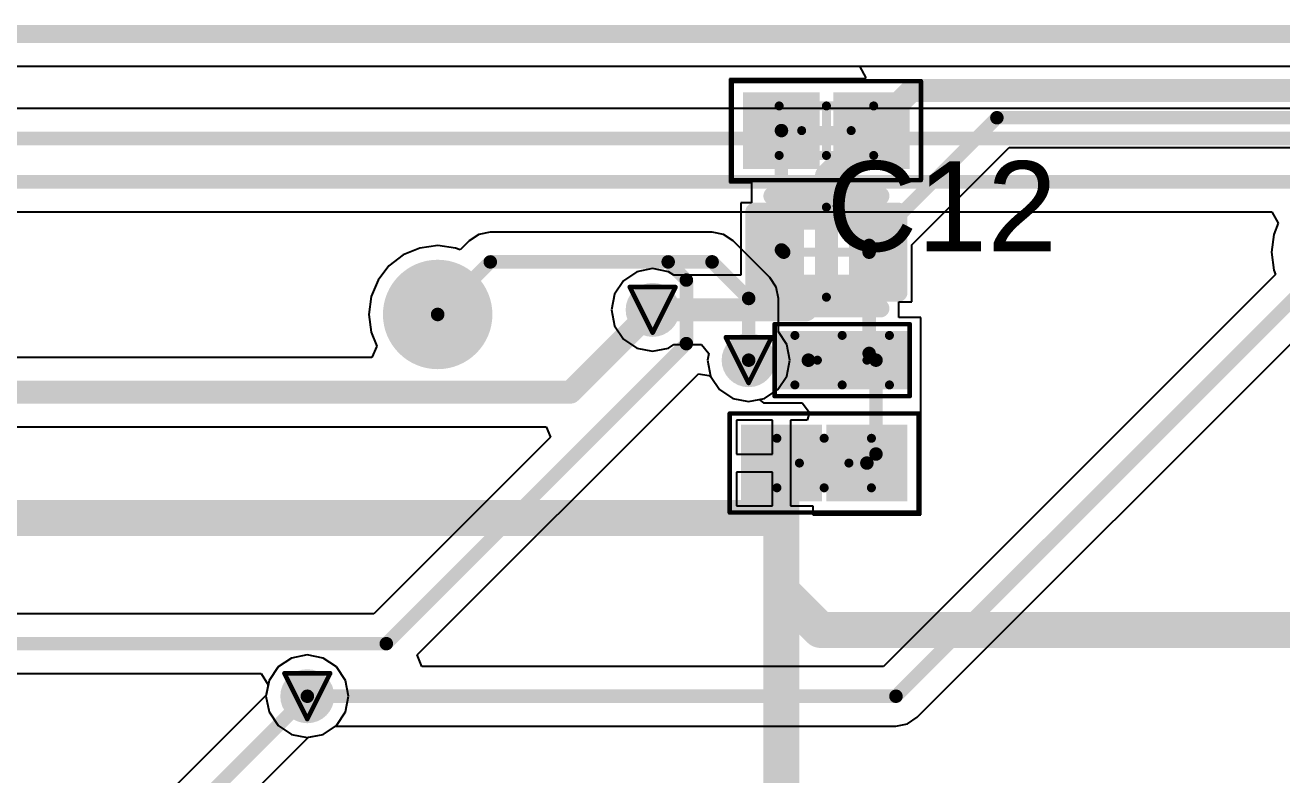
# Model space of a CAD drawing. Header units: millimetres. Extents: x 9.6 to 105, y 7.6 to 66.9.
# Drawn here: x 73.01 to 86.97, y 58.51 to 66.84 of the extents above; entities that cross this region are included whole.
import ezdxf

# ---------------------------------------------------------------- set-up
doc = ezdxf.new("R2010")
doc.units = ezdxf.units.MM
for name, color, linetype in [('BottomLayer', 5, 'Continuous'), ('BottomPaste', 16, 'Continuous'), ('BottomSolder', 6, 'Continuous'), ('DrillDrawing', 1, 'Continuous'), ('KeepOutLayer', 6, 'Continuous'), ('Mechanical13', 56, 'Continuous'), ('Mechanical15', 56, 'Continuous'), ('Mechanical16', 56, 'Continuous'), ('Mechanical2', 216, 'Continuous'), ('Mechanical3', 76, 'Continuous'), ('Mechanical5', 56, 'Continuous'), ('TopLayer', 1, 'Continuous'), ('TopOverlay', 2, 'Continuous'), ('TopPaste', 8, 'Continuous'), ('TopSolder', 216, 'Continuous'), ('ViaHoleLayer', 16, 'Continuous')]:
    doc.layers.add(name, color=color, linetype=linetype)
doc.styles.add('Arial', font='arial.ttf', dxfattribs={"height": 0.2})

msp = doc.modelspace()

# ---------------------------------------------------------------- hatches: boundary and pattern name
at = {"layer": 'BottomLayer'}
h = msp.add_hatch(color=5, dxfattribs=at)
edge = h.paths.add_edge_path()
edge.add_arc((77.597, 63.627), 0.508, 0, 360)
h = msp.add_hatch(color=5, dxfattribs=at)
edge = h.paths.add_edge_path()
edge.add_arc((79.985, 63.678), 0.2, 0, 360)
h = msp.add_hatch(color=5, dxfattribs=at)
edge = h.paths.add_edge_path()
edge.add_arc((81.051, 63.119), 0.2, 0, 360)
h = msp.add_hatch(color=5, dxfattribs=at)
edge = h.paths.add_edge_path()
edge.add_arc((76.149, 59.385), 0.2, 0, 360)
at = {"layer": 'BottomPaste'}
h = msp.add_hatch(color=16, dxfattribs=at)
edge = h.paths.add_edge_path()
edge.add_arc((77.597, 63.627), 0.458, 0, 360)
at = {"layer": 'BottomSolder'}
h = msp.add_hatch(color=6, dxfattribs=at)
edge = h.paths.add_edge_path()
edge.add_arc((77.597, 63.627), 0.608, 0, 360)
h = msp.add_hatch(color=6, dxfattribs=at)
edge = h.paths.add_edge_path()
edge.add_arc((79.985, 63.678), 0.3, 0, 360)
h = msp.add_hatch(color=6, dxfattribs=at)
edge = h.paths.add_edge_path()
edge.add_arc((81.051, 63.119), 0.3, 0, 360)
h = msp.add_hatch(color=6, dxfattribs=at)
edge = h.paths.add_edge_path()
edge.add_arc((76.149, 59.385), 0.3, 0, 360)
at = {"layer": 'TopLayer'}
for points in [[(81.09, 65.345), (81.09, 65.995), (81.74, 65.995), (81.74, 65.345)], [(82.09, 65.345), (82.09, 65.995), (82.74, 65.995), (82.74, 65.345)], [(81.215, 64.619), (81.665, 64.619), (81.665, 64.019), (81.215, 64.019)], [(82.165, 64.619), (82.615, 64.619), (82.615, 64.019), (82.165, 64.019)], [(81.965, 63.344), (81.965, 62.894), (81.465, 62.894), (81.465, 63.344)], [(82.715, 63.344), (82.715, 62.894), (82.215, 62.894), (82.215, 63.344)], [(81.065, 61.651), (81.065, 62.301), (81.765, 62.301), (81.765, 61.651)], [(82.015, 61.651), (82.015, 62.301), (82.715, 62.301), (82.715, 61.651)]]:
    msp.add_hatch(color=1, dxfattribs=at).paths.add_polyline_path(points)
h = msp.add_hatch(color=1, dxfattribs=at)
edge = h.paths.add_edge_path()
edge.add_arc((79.985, 63.678), 0.2, 0, 360)
h = msp.add_hatch(color=1, dxfattribs=at)
edge = h.paths.add_edge_path()
edge.add_arc((81.051, 63.119), 0.2, 0, 360)
h = msp.add_hatch(color=1, dxfattribs=at)
edge = h.paths.add_edge_path()
edge.add_arc((76.149, 59.385), 0.2, 0, 360)
at = {"layer": 'TopPaste'}
for points in [[(81.14, 65.395), (81.14, 65.945), (81.69, 65.945), (81.69, 65.395)], [(82.14, 65.395), (82.14, 65.945), (82.69, 65.945), (82.69, 65.395)], [(81.215, 64.619), (81.665, 64.619), (81.665, 64.019), (81.215, 64.019)], [(82.165, 64.619), (82.615, 64.619), (82.615, 64.019), (82.165, 64.019)], [(81.915, 63.294), (81.915, 62.944), (81.515, 62.944), (81.515, 63.294)], [(82.665, 63.294), (82.665, 62.944), (82.265, 62.944), (82.265, 63.294)], [(81.115, 61.701), (81.115, 62.251), (81.715, 62.251), (81.715, 61.701)], [(82.065, 61.701), (82.065, 62.251), (82.665, 62.251), (82.665, 61.701)]]:
    msp.add_hatch(color=8, dxfattribs=at).paths.add_polyline_path(points)
at = {"layer": 'TopSolder'}
for points in [[(80.99, 65.245), (80.99, 66.095), (81.84, 66.095), (81.84, 65.245)], [(81.99, 65.245), (81.99, 66.095), (82.84, 66.095), (82.84, 65.245)], [(81.215, 64.619), (81.665, 64.619), (81.665, 64.019), (81.215, 64.019)], [(82.165, 64.619), (82.615, 64.619), (82.615, 64.019), (82.165, 64.019)], [(82.065, 63.444), (82.065, 62.794), (81.365, 62.794), (81.365, 63.444)], [(82.815, 63.444), (82.815, 62.794), (82.115, 62.794), (82.115, 63.444)], [(80.965, 61.551), (80.965, 62.401), (81.865, 62.401), (81.865, 61.551)], [(81.915, 61.551), (81.915, 62.401), (82.815, 62.401), (82.815, 61.551)]]:
    msp.add_hatch(color=216, dxfattribs=at).paths.add_polyline_path(points)
h = msp.add_hatch(color=216, dxfattribs=at)
edge = h.paths.add_edge_path()
edge.add_arc((79.985, 63.678), 0.3, 0, 360)
h = msp.add_hatch(color=216, dxfattribs=at)
edge = h.paths.add_edge_path()
edge.add_arc((81.051, 63.119), 0.3, 0, 360)
h = msp.add_hatch(color=216, dxfattribs=at)
edge = h.paths.add_edge_path()
edge.add_arc((76.149, 59.385), 0.3, 0, 360)
at = {"layer": 'ViaHoleLayer'}
h = msp.add_hatch(color=16, dxfattribs=at)
edge = h.paths.add_edge_path()
edge.add_arc((79.985, 63.678), 0.1, 0, 360)
h = msp.add_hatch(color=16, dxfattribs=at)
edge = h.paths.add_edge_path()
edge.add_arc((81.051, 63.119), 0.1, 0, 360)
h = msp.add_hatch(color=16, dxfattribs=at)
edge = h.paths.add_edge_path()
edge.add_arc((76.149, 59.385), 0.1, 0, 360)

# ---------------------------------------------------------------- linework, layer by layer
at = {"layer": 'BottomLayer'}
for p, q in [((13.302, 66.385), (98.982, 66.385)), ((89.535, 65.914), (63.805, 65.914)), ((65.772, 64.769), (86.861, 64.769)), ((86.861, 64.769), (86.934, 64.642)), ((86.934, 64.642), (86.883, 64.517)), ((78.054, 64.517), (77.947, 64.446)), ((78.181, 64.543), (78.054, 64.517)), ((80.645, 64.543), (78.181, 64.543)), ((80.772, 64.517), (80.645, 64.543)), ((80.879, 64.446), (80.772, 64.517)), ((86.883, 64.517), (86.857, 64.319)), ((77.399, 64.365), (77.215, 64.289)), ((77.597, 64.392), (77.399, 64.365)), ((77.795, 64.365), (77.597, 64.392)), ((77.846, 64.344), (77.795, 64.365)), ((77.947, 64.446), (77.846, 64.344)), ((81.286, 64.039), (80.879, 64.446)), ((77.215, 64.289), (77.056, 64.168)), ((86.857, 64.319), (86.883, 64.121)), ((77.056, 64.168), (76.935, 64.009)), ((86.883, 64.121), (86.904, 64.07)), ((76.935, 64.009), (76.859, 63.825)), ((81.358, 63.932), (81.286, 64.039)), ((86.904, 64.07), (82.55, 59.717)), ((76.859, 63.825), (76.832, 63.627)), ((81.383, 63.805), (81.358, 63.932)), ((81.383, 63.433), (81.383, 63.805)), ((76.832, 63.627), (76.859, 63.429)), ((82.922, 59.151), (87.373, 63.602)), ((76.859, 63.429), (76.922, 63.275)), ((81.475, 63.295), (81.383, 63.433)), ((76.922, 63.275), (76.866, 63.148)), ((81.51, 63.119), (81.475, 63.295)), ((76.866, 63.148), (64.232, 63.148)), ((81.475, 62.943), (81.51, 63.119)), ((77.369, 59.844), (80.493, 62.968)), ((80.493, 62.968), (80.608, 62.947)), ((80.608, 62.947), (80.636, 62.931)), ((80.636, 62.931), (80.727, 62.795)), ((81.376, 62.795), (81.475, 62.943)), ((80.727, 62.795), (80.876, 62.695)), ((80.876, 62.695), (81.051, 62.66)), ((81.051, 62.66), (81.227, 62.695)), ((81.227, 62.695), (81.376, 62.795)), ((72.679, 62.379), (78.801, 62.379)), ((78.85, 62.262), (76.889, 60.301)), ((78.801, 62.379), (78.85, 62.262)), ((76.889, 60.301), (70.053, 60.301)), ((77.422, 59.717), (77.369, 59.844)), ((70.19, 59.638), (75.636, 59.638)), ((75.636, 59.638), (75.715, 59.511)), ((82.55, 59.717), (77.422, 59.717)), ((75.715, 59.511), (75.69, 59.385)), ((75.69, 59.385), (75.725, 59.21)), ((75.725, 59.21), (75.825, 59.061)), ((75.825, 59.061), (75.974, 58.961)), ((76.325, 58.961), (76.463, 59.054)), ((76.463, 59.054), (82.687, 59.054)), ((82.687, 59.054), (82.814, 59.079)), ((82.814, 59.079), (82.922, 59.151)), ((75.974, 58.961), (76.149, 58.926)), ((76.149, 58.926), (76.325, 58.961))]:
    msp.add_line(p, q, dxfattribs=at)
for points, const_width in [([(63.805, 65.583), (89.535, 65.583)], 0.15), ([(65.227, 65.1), (89.23, 65.1)], 0.15), ([(82.687, 59.385), (87.621, 64.319)], 0.15), ([(77.597, 63.627), (78.181, 64.211)], 0.15), ([(78.181, 64.211), (80.157, 64.211)], 0.15), ([(80.157, 64.211), (80.36, 64.009)], 0.15), ([(80.157, 64.211), (80.645, 64.211)], 0.15), ([(80.645, 64.211), (81.051, 63.805)], 0.15), ([(80.36, 63.303), (80.36, 64.009)], 0.15), ([(79.07, 62.763), (79.985, 63.678)], 0.254), ([(81.051, 63.119), (81.051, 63.805)], 0.15), ([(77.026, 59.969), (80.36, 63.303)], 0.15), ([(62.586, 62.763), (79.07, 62.763)], 0.254), ([(70.053, 59.969), (77.026, 59.969)], 0.15), ([(76.149, 59.385), (82.687, 59.385)], 0.15)]:
    msp.add_lwpolyline(points, dxfattribs=dict(at, const_width=const_width))
for points, const_width in [([(78.144, 64.211, 1), (78.219, 64.211, 1)], 0.075), ([(78.144, 64.211, 1), (78.219, 64.211, 1)], 0.075), ([(80.12, 64.211, 1), (80.195, 64.211, 1)], 0.075), ([(80.12, 64.211, 1), (80.195, 64.211, 1)], 0.075), ([(80.12, 64.211, 1), (80.195, 64.211, 1)], 0.075), ([(80.607, 64.211, 1), (80.683, 64.211, 1)], 0.075), ([(80.607, 64.211, 1), (80.683, 64.211, 1)], 0.075), ([(80.322, 64.009, 1), (80.397, 64.009, 1)], 0.075), ([(80.322, 64.009, 1), (80.397, 64.009, 1)], 0.075), ([(79.921, 63.678, 1), (80.048, 63.678, 1)], 0.127), ([(81.014, 63.805, 1), (81.089, 63.805, 1)], 0.075), ([(81.014, 63.805, 1), (81.089, 63.805, 1)], 0.075), ([(77.559, 63.627, 1), (77.635, 63.627, 1)], 0.075), ([(80.322, 63.303, 1), (80.397, 63.303, 1)], 0.075), ([(80.322, 63.303, 1), (80.397, 63.303, 1)], 0.075), ([(81.014, 63.119, 1), (81.089, 63.119, 1)], 0.075), ([(79.007, 62.763, 1), (79.134, 62.763, 1)], 0.127), ([(79.007, 62.763, 1), (79.134, 62.763, 1)], 0.127), ([(76.989, 59.969, 1), (77.064, 59.969, 1)], 0.075), ([(76.989, 59.969, 1), (77.064, 59.969, 1)], 0.075), ([(76.112, 59.385, 1), (76.187, 59.385, 1)], 0.075), ([(82.65, 59.385, 1), (82.725, 59.385, 1)], 0.075), ([(82.65, 59.385, 1), (82.725, 59.385, 1)], 0.075)]:
    msp.add_lwpolyline(points, format="xyb", close=True, dxfattribs=dict(at, const_width=const_width))
at = {"layer": 'DrillDrawing', "const_width": 0.0508}
for points in [[(79.731, 63.932), (80.239, 63.932)], [(79.731, 63.932), (79.985, 63.424)], [(79.985, 63.424), (80.239, 63.932)], [(80.797, 63.373), (81.305, 63.373)], [(80.797, 63.373), (81.051, 62.865)], [(81.051, 62.865), (81.305, 63.373)], [(75.895, 59.639), (76.403, 59.639)], [(75.895, 59.639), (76.149, 59.131)], [(76.149, 59.131), (76.403, 59.639)]]:
    msp.add_lwpolyline(points, dxfattribs=at)
at = {"layer": 'DrillDrawing', "const_width": 0.0254}
for points in [[(79.718, 63.932, 1), (79.743, 63.932, 1)], [(79.718, 63.932, 1), (79.743, 63.932, 1)], [(80.226, 63.932, 1), (80.251, 63.932, 1)], [(80.226, 63.932, 1), (80.251, 63.932, 1)], [(79.972, 63.424, 1), (79.997, 63.424, 1)], [(79.972, 63.424, 1), (79.997, 63.424, 1)], [(80.785, 63.373, 1), (80.81, 63.373, 1)], [(80.785, 63.373, 1), (80.81, 63.373, 1)], [(81.293, 63.373, 1), (81.318, 63.373, 1)], [(81.293, 63.373, 1), (81.318, 63.373, 1)], [(81.039, 62.865, 1), (81.064, 62.865, 1)], [(81.039, 62.865, 1), (81.064, 62.865, 1)], [(75.882, 59.639, 1), (75.908, 59.639, 1)], [(75.882, 59.639, 1), (75.908, 59.639, 1)], [(76.39, 59.639, 1), (76.416, 59.639, 1)], [(76.39, 59.639, 1), (76.416, 59.639, 1)], [(76.136, 59.131, 1), (76.162, 59.131, 1)], [(76.136, 59.131, 1), (76.162, 59.131, 1)]]:
    msp.add_lwpolyline(points, format="xyb", close=True, dxfattribs=at)
at = {"layer": 'KeepOutLayer', "const_width": 0.2}
msp.add_lwpolyline([(13.277, 66.742), (101.277, 66.742)], dxfattribs=at)
at = {"layer": 'Mechanical13', "const_width": 0.1}
for points in [[(81.39, 65.944), (82.44, 65.944)], [(81.39, 65.394), (81.39, 65.944)], [(82.44, 65.394), (82.44, 65.944)], [(81.39, 65.394), (82.44, 65.394)], [(81.565, 63.394), (82.615, 63.394)], [(81.565, 62.844), (81.565, 63.394)], [(82.615, 62.844), (82.615, 63.394)], [(81.565, 62.844), (82.615, 62.844)], [(81.365, 62.251), (82.415, 62.251)], [(81.365, 61.701), (81.365, 62.251)], [(82.415, 61.701), (82.415, 62.251)], [(81.365, 61.701), (82.415, 61.701)]]:
    msp.add_lwpolyline(points, dxfattribs=at)
at = {"layer": 'Mechanical13', "const_width": 0.05}
for points in [[(81.365, 65.944, 1), (81.415, 65.944, 1)], [(81.365, 65.944, 1), (81.415, 65.944, 1)], [(82.415, 65.944, 1), (82.465, 65.944, 1)], [(82.415, 65.944, 1), (82.465, 65.944, 1)], [(81.365, 65.394, 1), (81.415, 65.394, 1)], [(81.365, 65.394, 1), (81.415, 65.394, 1)], [(82.415, 65.394, 1), (82.465, 65.394, 1)], [(82.415, 65.394, 1), (82.465, 65.394, 1)], [(81.54, 63.394, 1), (81.59, 63.394, 1)], [(81.54, 63.394, 1), (81.59, 63.394, 1)], [(82.59, 63.394, 1), (82.64, 63.394, 1)], [(82.59, 63.394, 1), (82.64, 63.394, 1)], [(81.54, 62.844, 1), (81.59, 62.844, 1)], [(81.54, 62.844, 1), (81.59, 62.844, 1)], [(82.59, 62.844, 1), (82.64, 62.844, 1)], [(82.59, 62.844, 1), (82.64, 62.844, 1)], [(81.34, 62.251, 1), (81.39, 62.251, 1)], [(81.34, 62.251, 1), (81.39, 62.251, 1)], [(82.39, 62.251, 1), (82.44, 62.251, 1)], [(82.39, 62.251, 1), (82.44, 62.251, 1)], [(81.34, 61.701, 1), (81.39, 61.701, 1)], [(81.34, 61.701, 1), (81.39, 61.701, 1)], [(82.39, 61.701, 1), (82.44, 61.701, 1)], [(82.39, 61.701, 1), (82.44, 61.701, 1)]]:
    msp.add_lwpolyline(points, format="xyb", close=True, dxfattribs=at)
at = {"layer": 'Mechanical15'}
for points, const_width in [([(80.865, 66.22), (82.965, 66.22)], 0.05), ([(80.865, 65.12), (80.865, 66.22)], 0.05), ([(82.965, 65.12), (82.965, 66.22)], 0.05), ([(81.915, 65.394), (81.915, 65.944)], 0.1), ([(81.64, 65.67), (82.19, 65.67)], 0.1), ([(80.865, 65.12), (82.965, 65.12)], 0.05), ([(81.34, 63.519), (82.84, 63.519)], 0.05), ([(81.34, 62.719), (81.34, 63.519)], 0.05), ([(82.84, 62.719), (82.84, 63.519)], 0.05), ([(82.09, 62.844), (82.09, 63.394)], 0.1), ([(81.815, 63.119), (82.365, 63.119)], 0.1), ([(81.34, 62.719), (82.84, 62.719)], 0.05), ([(80.84, 62.526), (82.94, 62.526)], 0.05), ([(80.84, 61.426), (80.84, 62.526)], 0.05), ([(82.94, 61.426), (82.94, 62.526)], 0.05), ([(81.89, 61.701), (81.89, 62.251)], 0.1), ([(81.615, 61.976), (82.165, 61.976)], 0.1), ([(80.84, 61.426), (82.94, 61.426)], 0.05)]:
    msp.add_lwpolyline(points, dxfattribs=dict(at, const_width=const_width))
for points, const_width in [([(80.853, 66.22, 1), (80.878, 66.22, 1)], 0.025), ([(80.853, 66.22, 1), (80.878, 66.22, 1)], 0.025), ([(82.952, 66.22, 1), (82.977, 66.22, 1)], 0.025), ([(82.952, 66.22, 1), (82.977, 66.22, 1)], 0.025), ([(81.89, 65.944, 1), (81.94, 65.944, 1)], 0.05), ([(81.615, 65.67, 1), (81.665, 65.67, 1)], 0.05), ([(82.165, 65.67, 1), (82.215, 65.67, 1)], 0.05), ([(81.89, 65.394, 1), (81.94, 65.394, 1)], 0.05), ([(80.853, 65.12, 1), (80.878, 65.12, 1)], 0.025), ([(80.853, 65.12, 1), (80.878, 65.12, 1)], 0.025), ([(82.952, 65.12, 1), (82.977, 65.12, 1)], 0.025), ([(82.952, 65.12, 1), (82.977, 65.12, 1)], 0.025), ([(81.327, 63.519, 1), (81.352, 63.519, 1)], 0.025), ([(81.327, 63.519, 1), (81.352, 63.519, 1)], 0.025), ([(82.828, 63.519, 1), (82.853, 63.519, 1)], 0.025), ([(82.828, 63.519, 1), (82.853, 63.519, 1)], 0.025), ([(82.065, 63.394, 1), (82.115, 63.394, 1)], 0.05), ([(81.79, 63.119, 1), (81.84, 63.119, 1)], 0.05), ([(82.34, 63.119, 1), (82.39, 63.119, 1)], 0.05), ([(82.065, 62.844, 1), (82.115, 62.844, 1)], 0.05), ([(81.327, 62.719, 1), (81.352, 62.719, 1)], 0.025), ([(81.327, 62.719, 1), (81.352, 62.719, 1)], 0.025), ([(82.828, 62.719, 1), (82.853, 62.719, 1)], 0.025), ([(82.828, 62.719, 1), (82.853, 62.719, 1)], 0.025), ([(80.828, 62.526, 1), (80.853, 62.526, 1)], 0.025), ([(80.828, 62.526, 1), (80.853, 62.526, 1)], 0.025), ([(82.927, 62.526, 1), (82.952, 62.526, 1)], 0.025), ([(82.927, 62.526, 1), (82.952, 62.526, 1)], 0.025), ([(81.865, 62.251, 1), (81.915, 62.251, 1)], 0.05), ([(81.59, 61.976, 1), (81.64, 61.976, 1)], 0.05), ([(82.14, 61.976, 1), (82.19, 61.976, 1)], 0.05), ([(81.865, 61.701, 1), (81.915, 61.701, 1)], 0.05), ([(80.828, 61.426, 1), (80.853, 61.426, 1)], 0.025), ([(80.828, 61.426, 1), (80.853, 61.426, 1)], 0.025), ([(82.927, 61.426, 1), (82.952, 61.426, 1)], 0.025), ([(82.927, 61.426, 1), (82.952, 61.426, 1)], 0.025)]:
    msp.add_lwpolyline(points, format="xyb", close=True, dxfattribs=dict(at, const_width=const_width))
at = {"layer": 'Mechanical16', "const_width": 0.1}
for points in [[(81.915, 63.819), (81.915, 64.819)], [(81.415, 64.319), (82.415, 64.319)]]:
    msp.add_lwpolyline(points, dxfattribs=at)
at = {"layer": 'Mechanical16', "const_width": 0.05}
for points in [[(81.89, 64.819, 1), (81.94, 64.819, 1)], [(81.39, 64.319, 1), (81.44, 64.319, 1)], [(82.39, 64.319, 1), (82.44, 64.319, 1)], [(81.89, 63.819, 1), (81.94, 63.819, 1)]]:
    msp.add_lwpolyline(points, format="xyb", close=True, dxfattribs=at)
at = {"layer": 'Mechanical2', "const_width": 0.2}
for points in [[(81.315, 64.669), (82.515, 64.669)], [(81.315, 63.969), (81.315, 64.669)], [(82.515, 63.969), (82.515, 64.669)], [(81.315, 63.969), (82.515, 63.969)]]:
    msp.add_lwpolyline(points, dxfattribs=at)
at = {"layer": 'Mechanical2', "const_width": 0.1}
for points in [[(81.265, 64.669, 1), (81.365, 64.669, 1)], [(81.265, 64.669, 1), (81.365, 64.669, 1)], [(82.465, 64.669, 1), (82.565, 64.669, 1)], [(82.465, 64.669, 1), (82.565, 64.669, 1)], [(81.265, 63.969, 1), (81.365, 63.969, 1)], [(81.265, 63.969, 1), (81.365, 63.969, 1)], [(82.465, 63.969, 1), (82.565, 63.969, 1)], [(82.465, 63.969, 1), (82.565, 63.969, 1)]]:
    msp.add_lwpolyline(points, format="xyb", close=True, dxfattribs=at)
at = {"layer": 'Mechanical3', "const_width": 0.2}
for points in [[(81.115, 64.769), (82.715, 64.769)], [(81.115, 63.869), (81.115, 64.769)], [(82.715, 63.869), (82.715, 64.769)], [(81.115, 63.869), (82.715, 63.869)]]:
    msp.add_lwpolyline(points, dxfattribs=at)
at = {"layer": 'Mechanical3', "const_width": 0.1}
for points in [[(81.065, 64.769, 1), (81.165, 64.769, 1)], [(81.065, 64.769, 1), (81.165, 64.769, 1)], [(82.665, 64.769, 1), (82.765, 64.769, 1)], [(82.665, 64.769, 1), (82.765, 64.769, 1)], [(81.065, 63.869, 1), (81.165, 63.869, 1)], [(81.065, 63.869, 1), (81.165, 63.869, 1)], [(82.665, 63.869, 1), (82.765, 63.869, 1)], [(82.665, 63.869, 1), (82.765, 63.869, 1)]]:
    msp.add_lwpolyline(points, format="xyb", close=True, dxfattribs=at)
at = {"layer": 'Mechanical5', "const_width": 0.2}
for points in [[(81.115, 64.769), (82.715, 64.769)], [(81.115, 63.869), (81.115, 64.769)], [(82.715, 63.869), (82.715, 64.769)], [(81.115, 63.869), (82.715, 63.869)]]:
    msp.add_lwpolyline(points, dxfattribs=at)
at = {"layer": 'Mechanical5', "const_width": 0.1}
for points in [[(81.065, 64.769, 1), (81.165, 64.769, 1)], [(81.065, 64.769, 1), (81.165, 64.769, 1)], [(82.665, 64.769, 1), (82.765, 64.769, 1)], [(82.665, 64.769, 1), (82.765, 64.769, 1)], [(81.065, 63.869, 1), (81.165, 63.869, 1)], [(81.065, 63.869, 1), (81.165, 63.869, 1)], [(82.665, 63.869, 1), (82.765, 63.869, 1)], [(82.665, 63.869, 1), (82.765, 63.869, 1)]]:
    msp.add_lwpolyline(points, format="xyb", close=True, dxfattribs=at)
at = {"layer": 'TopLayer'}
for p, q in [((13.302, 66.385), (82.283, 66.385)), ((82.283, 66.385), (82.351, 66.258)), ((82.342, 66.245), (80.84, 66.245)), ((80.84, 66.245), (80.84, 65.095)), ((82.351, 66.258), (82.342, 66.245)), ((82.865, 64.401), (83.946, 65.482)), ((83.946, 65.482), (92.051, 65.482)), ((80.84, 65.095), (81.084, 65.095)), ((81.084, 65.095), (81.084, 64.869)), ((81.084, 64.869), (80.965, 64.869)), ((80.965, 64.869), (80.965, 64.062)), ((82.865, 63.769), (82.865, 64.401)), ((79.809, 64.102), (79.66, 64.002)), ((79.985, 64.137), (79.809, 64.102)), ((80.16, 64.102), (79.985, 64.137)), ((80.219, 64.062), (80.16, 64.102)), ((79.66, 64.002), (79.561, 63.853)), ((80.965, 64.062), (80.219, 64.062)), ((79.561, 63.853), (79.526, 63.678)), ((79.526, 63.678), (79.561, 63.502)), ((82.721, 63.594), (82.721, 63.769)), ((82.721, 63.769), (82.865, 63.769)), ((82.965, 63.594), (82.721, 63.594)), ((82.965, 62.644), (82.965, 63.594)), ((79.561, 63.502), (79.66, 63.353)), ((79.66, 63.353), (79.809, 63.254)), ((79.809, 63.254), (79.985, 63.219)), ((79.985, 63.219), (80.16, 63.254)), ((80.16, 63.254), (80.219, 63.293)), ((80.219, 63.293), (80.527, 63.293)), ((80.527, 63.293), (80.608, 63.195)), ((80.608, 63.195), (80.593, 63.119)), ((80.593, 63.119), (80.628, 62.943)), ((80.628, 62.943), (80.727, 62.795)), ((80.727, 62.795), (80.876, 62.695)), ((80.876, 62.695), (81.051, 62.66)), ((81.051, 62.66), (81.167, 62.683)), ((81.167, 62.683), (81.215, 62.644)), ((81.215, 62.644), (81.215, 62.644)), ((81.215, 62.644), (81.644, 62.644)), ((81.644, 62.644), (81.728, 62.536)), ((82.965, 62.551), (82.965, 62.644)), ((82.965, 62.644), (82.965, 62.644)), ((82.965, 61.401), (82.965, 62.551)), ((82.965, 62.551), (82.965, 62.551)), ((81.315, 62.451), (80.915, 62.451)), ((80.915, 62.451), (80.915, 62.076)), ((81.315, 62.076), (81.315, 62.451)), ((81.702, 62.451), (81.515, 62.451)), ((81.515, 62.451), (81.515, 61.976)), ((81.728, 62.536), (81.702, 62.451)), ((80.915, 62.076), (81.315, 62.076)), ((81.315, 61.876), (80.915, 61.876)), ((80.915, 61.876), (80.915, 61.501)), ((81.315, 61.501), (81.315, 61.876)), ((81.515, 61.976), (81.515, 61.501)), ((80.915, 61.501), (81.315, 61.501)), ((81.515, 61.501), (81.765, 61.501)), ((81.765, 61.501), (81.765, 61.401)), ((81.765, 61.401), (82.965, 61.401)), ((75.974, 59.809), (75.825, 59.71)), ((76.149, 59.844), (75.974, 59.809)), ((76.325, 59.809), (76.149, 59.844)), ((76.474, 59.71), (76.325, 59.809)), ((75.825, 59.71), (75.725, 59.561)), ((76.573, 59.561), (76.474, 59.71)), ((75.725, 59.561), (75.693, 59.397)), ((76.608, 59.385), (76.573, 59.561)), ((75.693, 59.397), (72.933, 56.638)), ((76.573, 59.21), (76.608, 59.385)), ((76.474, 59.061), (76.573, 59.21)), ((76.325, 58.961), (76.474, 59.061)), ((73.499, 56.266), (76.161, 58.929)), ((76.161, 58.929), (76.325, 58.961))]:
    msp.add_line(p, q, dxfattribs=at)
for points, const_width in [([(82.415, 65.67), (82.86, 66.115)], 0.254), ([(82.86, 66.115), (99.334, 66.115)], 0.254), ([(82.39, 64.394), (83.809, 65.813)], 0.15), ([(83.809, 65.813), (98.906, 65.813)], 0.15), ([(81.915, 65.169), (82.415, 65.67)], 0.254), ([(81.415, 64.344), (81.415, 65.67)], 0.15), ([(81.915, 63.906), (81.915, 65.169)], 0.254), ([(81.415, 64.344), (81.44, 64.319)], 0.15), ([(82.39, 64.319), (82.39, 64.394)], 0.15), ([(82.39, 63.194), (82.39, 64.319)], 0.15), ([(81.686, 63.678), (81.915, 63.906)], 0.254), ([(79.985, 63.678), (81.686, 63.678)], 0.254), ([(82.39, 63.194), (82.465, 63.119)], 0.15), ([(81.051, 63.119), (81.715, 63.119)], 0.15), ([(82.465, 62.076), (82.465, 63.119)], 0.15), ([(81.415, 61.57), (81.415, 61.976)], 0.4), ([(82.365, 61.976), (82.465, 62.076)], 0.15), ([(81.212, 61.366), (81.415, 61.57)], 0.4), ([(81.415, 60.554), (81.415, 61.57)], 0.4), ([(72.619, 61.366), (81.212, 61.366)], 0.4), ([(81.415, 56.171), (81.415, 60.554)], 0.4), ([(81.415, 60.554), (81.847, 60.122)], 0.4), ([(81.847, 60.122), (88.308, 60.122)], 0.4), ([(73.167, 56.403), (76.149, 59.385)], 0.15)]:
    msp.add_lwpolyline(points, dxfattribs=dict(at, const_width=const_width))
for points, const_width in [([(82.797, 66.115, 1), (82.924, 66.115, 1)], 0.127), ([(82.797, 66.115, 1), (82.924, 66.115, 1)], 0.127), ([(83.771, 65.813, 1), (83.846, 65.813, 1)], 0.075), ([(83.771, 65.813, 1), (83.846, 65.813, 1)], 0.075), ([(82.352, 65.67, 1), (82.479, 65.67, 1)], 0.127), ([(82.352, 65.67, 1), (82.479, 65.67, 1)], 0.127), ([(81.378, 65.67, 1), (81.453, 65.67, 1)], 0.075), ([(81.852, 65.169, 1), (81.978, 65.169, 1)], 0.127), ([(81.852, 65.169, 1), (81.978, 65.169, 1)], 0.127), ([(81.378, 64.344, 1), (81.453, 64.344, 1)], 0.075), ([(81.378, 64.344, 1), (81.453, 64.344, 1)], 0.075), ([(81.403, 64.319, 1), (81.478, 64.319, 1)], 0.075), ([(82.352, 64.394, 1), (82.427, 64.394, 1)], 0.075), ([(82.352, 64.394, 1), (82.427, 64.394, 1)], 0.075), ([(82.352, 64.319, 1), (82.427, 64.319, 1)], 0.075), ([(82.352, 64.319, 1), (82.427, 64.319, 1)], 0.075), ([(81.852, 63.906, 1), (81.978, 63.906, 1)], 0.127), ([(81.852, 63.906, 1), (81.978, 63.906, 1)], 0.127), ([(79.921, 63.678, 1), (80.048, 63.678, 1)], 0.127), ([(81.623, 63.678, 1), (81.75, 63.678, 1)], 0.127), ([(81.623, 63.678, 1), (81.75, 63.678, 1)], 0.127), ([(82.352, 63.194, 1), (82.427, 63.194, 1)], 0.075), ([(82.352, 63.194, 1), (82.427, 63.194, 1)], 0.075), ([(81.014, 63.119, 1), (81.089, 63.119, 1)], 0.075), ([(81.677, 63.119, 1), (81.753, 63.119, 1)], 0.075), ([(82.428, 63.119, 1), (82.503, 63.119, 1)], 0.075), ([(82.428, 63.119, 1), (82.503, 63.119, 1)], 0.075), ([(81.315, 61.976, 1), (81.515, 61.976, 1)], 0.2), ([(82.428, 62.076, 1), (82.503, 62.076, 1)], 0.075), ([(82.428, 62.076, 1), (82.503, 62.076, 1)], 0.075), ([(82.327, 61.976, 1), (82.402, 61.976, 1)], 0.075), ([(81.315, 61.57, 1), (81.515, 61.57, 1)], 0.2), ([(81.315, 61.57, 1), (81.515, 61.57, 1)], 0.2), ([(81.315, 61.57, 1), (81.515, 61.57, 1)], 0.2), ([(81.112, 61.366, 1), (81.312, 61.366, 1)], 0.2), ([(81.112, 61.366, 1), (81.312, 61.366, 1)], 0.2), ([(81.315, 60.554, 1), (81.515, 60.554, 1)], 0.2), ([(81.315, 60.554, 1), (81.515, 60.554, 1)], 0.2), ([(81.315, 60.554, 1), (81.515, 60.554, 1)], 0.2), ([(81.747, 60.122, 1), (81.947, 60.122, 1)], 0.2), ([(81.747, 60.122, 1), (81.947, 60.122, 1)], 0.2), ([(76.112, 59.385, 1), (76.187, 59.385, 1)], 0.075)]:
    msp.add_lwpolyline(points, format="xyb", close=True, dxfattribs=dict(at, const_width=const_width))
at = {"layer": 'TopOverlay', "const_width": 0.2}
for points in [[(81.315, 64.944), (82.515, 64.944)], [(81.315, 63.694), (82.515, 63.694)]]:
    msp.add_lwpolyline(points, dxfattribs=at)
at = {"layer": 'TopOverlay', "const_width": 0.1}
for points in [[(81.265, 64.944, 1), (81.365, 64.944, 1)], [(82.465, 64.944, 1), (82.565, 64.944, 1)], [(81.265, 63.694, 1), (81.365, 63.694, 1)], [(82.465, 63.694, 1), (82.565, 63.694, 1)]]:
    msp.add_lwpolyline(points, format="xyb", close=True, dxfattribs=at)

# ---------------------------------------------------------------- texts
at = {"layer": 'Mechanical5', "style": 'Arial'}
msp.add_text('C12', height=1, rotation=360, dxfattribs=at).set_placement((81.915, 64.33))

doc.saveas('drawing.dxf')
